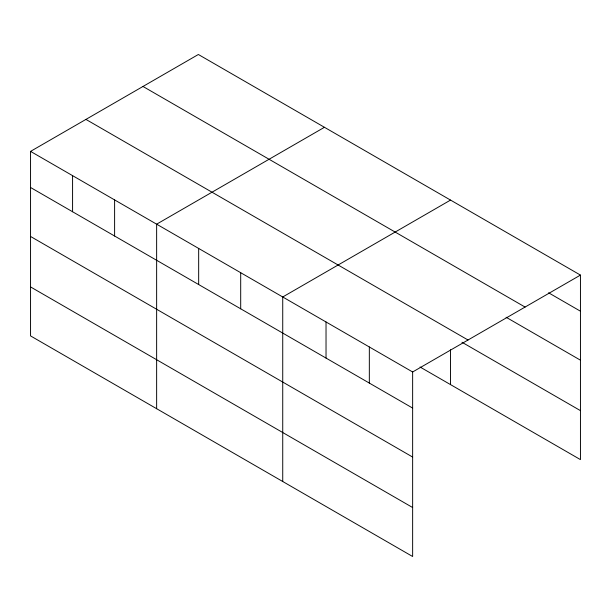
<?xml version="1.0" encoding="UTF-8"?>
<svg xmlns="http://www.w3.org/2000/svg" width="611" height="611" viewBox="0 0 611 611"><rect width="100%" height="100%" fill="white"/><g stroke="black" fill="none" stroke-linecap="round" stroke-linejoin="round"><path stroke-width="0.92" d="M30.55 151.383L412.639 371.977L412.639 556.506L30.55 335.905L30.55 151.383L198.361 54.494L580.45 275.095L580.45 459.617L420.047 367.012M324.449 127.294L156.637 224.176L156.637 408.706M450.536 200.087L282.733 296.977L282.733 481.499M412.639 371.977L580.45 275.095M548.586 292.799L580.45 311.198M142.982 86.464L525.07 307.066M506.099 317.246L580.45 360.177M85.93 119.405L468.018 340.006M461.977 342.244L580.45 410.638M30.55 187.485L412.639 408.079M30.55 236.465L412.639 457.059M30.55 286.926L412.639 507.527M450.536 349.767L450.536 384.617M369.334 346.979L369.334 383.082M326.03 321.974L326.03 358.077M240.696 272.712L240.696 308.815M198.667 248.44L198.667 284.55M114.608 199.912L114.608 236.014M72.579 175.647L72.579 211.75"/></g></svg>
